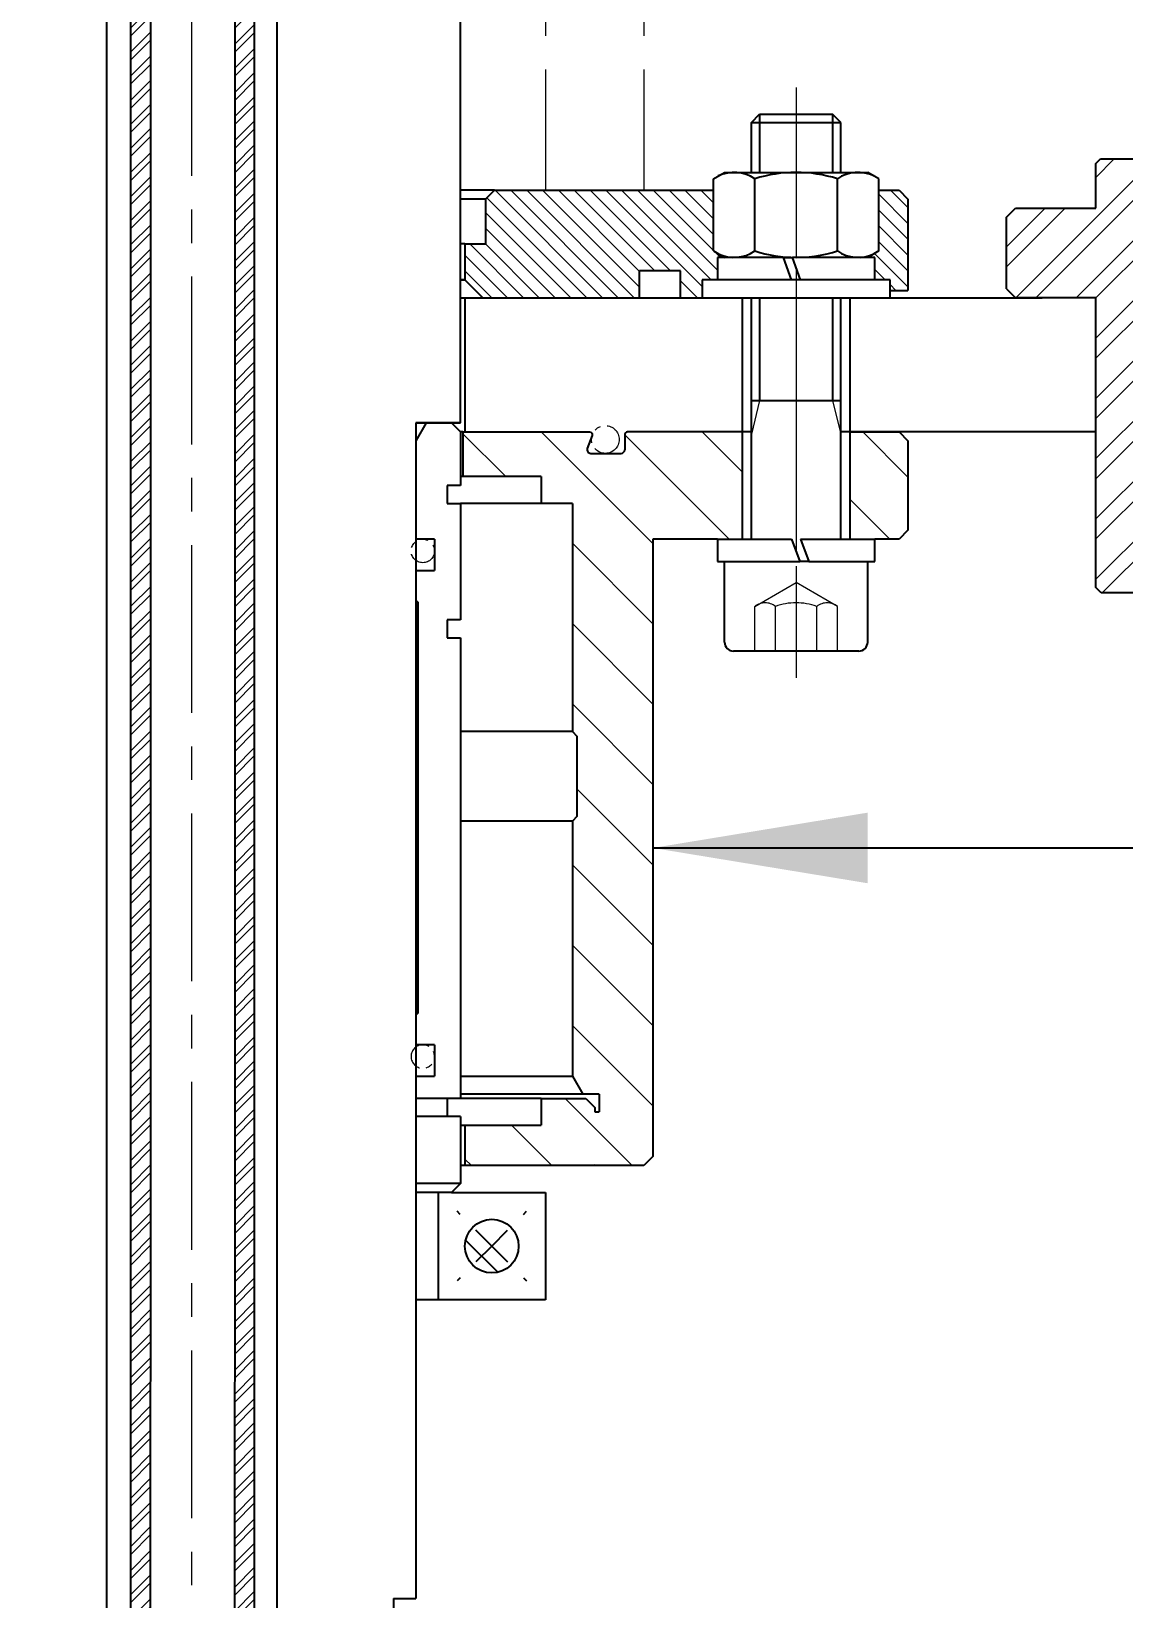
# Model space of a CAD drawing. Header units: millimetres. Extents: x 334 to 3694, y 0 to 2376.
# Drawn here: x 1244 to 1366, y 630.5 to 805.7 of the extents above; entities that cross this region are included whole.
import ezdxf
from ezdxf.enums import TextEntityAlignment as Align

# ---------------------------------------------------------------- set-up
doc = ezdxf.new("R2010")
doc.units = ezdxf.units.MM
doc.header["$LTSCALE"] = 3
for name, pattern in [('AM_ISO02W050x2', [3.75, 3, -0.75]), ('AM_ISO08W050x2', [9, 6, -0.75, 1.5, -0.75]), ('CENTER', [2, 1.25, -0.25, 0.25, -0.25]), ('DASHED', [0.75, 0.5, -0.25]), ('PHANTOM', [2.5, 1.25, -0.25, 0.25, -0.25, 0.25, -0.25])]:
    doc.linetypes.add(name, pattern=pattern)
for name, color, linetype, lineweight in [('1_외형선', 7, 'Continuous', 25), ('2_숨은선', 2, 'DASHED', 20), ('3_중심선', 1, 'CENTER', 18), ('5_파단선', 5, 'PHANTOM', 9), ('6_가는선', 3, 'Continuous', 18), ('7_가상선', 6, 'PHANTOM', 9), ('AM_4', 3, 'Continuous', 25)]:
    doc.layers.add(name, color=color, linetype=linetype, lineweight=lineweight)
doc.styles.get("Standard").update_dxf_attribs({"font": 'isocp.shx'})
doc.styles.add('축척08', font='romans.shx', dxfattribs={"width": 0.8, "height": 24, "bigfont": 'whgtxt.shx'})
doc.dimstyles.new('축척08', dxfattribs={"dimscale": 8, "dimtxt": 24, "dimasz": 3, "dimexe": 1, "dimexo": 1, "dimgap": 1, "dimtad": 3, "dimdec": 4, "dimzin": 9, "dimdsep": 46, "dimtxsty": '축척08', "dimcen": 0, "dimclrd": 3, "dimclre": 3, "dimclrt": 256, "dimadec": 4, "dimazin": 2, "dimtm": 1e-09, "dimtfac": 0.6, "dimtdec": 4, "dimtmove": 0, "dimatfit": 0, "dimfxl": 1.5, "dimtolj": 1, "dimlwd": -1, "dimlwe": -1, "dimarcsym": 0})
pattern_1 = [(135, (1320.824111242852, 139.3849628176683), (-4.490128060534569, -4.490128060534585), [])]

# ---------------------------------------------------------------- blocks, each defined once
blk = doc.blocks.new('SW_CENTERMARKSYMBOL_10')
for p, q in [((0, 2.500000000000002), (0, 2.749999999999975)), ((0, 0), (0, 1.250000000000001)), ((-2.499999999999974, 0), (-2.749999999999975, 0)), ((0, 0), (-1.249999999999973, 0)), ((0, 0), (0, -1.250000000000001)), ((0, 0), (1.250000000000001, 0)), ((2.500000000000002, 0), (2.750000000000003, 0)), ((0, -2.500000000000002), (0, -2.750000000000003))]:
    blk.add_line(p, q)
blk = doc.blocks.new('1605SDK')
at = {"layer": '6_가는선'}
h = blk.add_hatch(dxfattribs=at)
h.set_pattern_fill('ANSI32', color=256, scale=0.4999999999999999, angle=-1.272221872585407e-14)
h.set_pattern_definition([(44.99999999999999, (-595.1730891337835, 887.6609036433792), (-3.367596045400931, 3.367596045400933), []), (44.99999999999999, (-592.9280241337834, 887.6609036433792), (-3.367596045400931, 3.367596045400933), [])])
h.paths.add_polyline_path([(196.2500001825142, 158.8000005964104), (196.2500001825142, 164.5000019464105), (195.7500001825142, 165.0000019464105), (190.7500001825142, 165.0000019464105), (190.7500061825142, 174.0000050964106), (189.7500061825142, 175.0000050964106), (181.7500061825141, 175.0000050964106), (180.7500061825142, 174.0000050964106), (180.7500061825142, 171.0000260389552), (180.7500001825142, 165.0000080464106), (148.3500059825142, 165.0000080464106), (147.7499998825143, 164.4000019464106), (147.7499998825143, 158.8000005964104)])
h.paths.add_polyline_path([(147.7499998825143, 143.2000005964103), (147.7499998825143, 137.6000068464105), (148.3499908825144, 137.0000158464104), (180.7500061825141, 137.0000158464104), (180.7500061825142, 128.0000053964104), (181.7500061825142, 127.0000053964104), (189.7500061825142, 127.0000053964106), (190.7500061825142, 128.0000053964106), (190.7500001825142, 137.0000068464105), (195.7500001825142, 137.0000068464105), (196.2500001825142, 137.5000068464105), (196.2500001825146, 143.2000005964103)])
for p, q in [((180.7500061825141, 174.0000050964106), (181.7500061825141, 175.0000050964106)), ((189.7500061825142, 175.0000050964106), (181.7500061825141, 175.0000050964106)), ((190.7500061825142, 174.0000050964106), (189.7500061825142, 175.0000050964106)), ((148.3500059825142, 165.0000080464106), (147.7499998825143, 164.4000019464106)), ((180.7500001825142, 165.0000080464106), (148.3500059825142, 165.0000080464106)), ((195.7500001825142, 165.0000019464105), (190.7500001825142, 165.0000019464105)), ((196.2500001825142, 164.5000019464105), (195.7500001825142, 165.0000019464105)), ((147.7499998825143, 164.4000019464106), (147.7499998825143, 158.8000005964104)), ((196.2500001825142, 158.8000005964104), (196.2500001825142, 164.5000019464105)), ((147.7499998825143, 143.2000005964105), (147.7499998825143, 137.6000068464105)), ((196.2500001825142, 137.5000068464105), (196.2500001825146, 143.2000005964101)), ((147.7499998825143, 137.6000068464105), (148.3499908825144, 137.0000158464104)), ((148.3499908825144, 137.0000158464104), (180.7500061825141, 137.0000158464104)), ((180.7500061825141, 137.0000158464104), (180.7500061825142, 128.0000053964104)), ((190.7500001825142, 137.0000068464105), (195.7500001825142, 137.0000068464105)), ((195.7500001825142, 137.0000068464105), (196.2500001825142, 137.5000068464105)), ((181.7500061825142, 127.0000053964104), (180.7500061825142, 128.0000053964104)), ((189.7500061825142, 127.0000053964106), (190.7500061825142, 128.0000053964106)), ((181.7500061825142, 127.0000053964104), (189.7500061825142, 127.0000053964106))]:
    blk.add_line(p, q)
at = {"layer": '1_외형선'}
for p, q in [((180.7500061825141, 174.0000050964106), (180.7500001825142, 165.0000080464106)), ((190.7500061825142, 174.0000050964106), (190.7500001825142, 165.0000019464105)), ((147.7499998825143, 158.8000005964104), (196.2500001825142, 158.8000005964104)), ((196.2500001825142, 143.2000005964103), (147.7499998825143, 143.2000005964103)), ((190.7500061825142, 128.0000053964106), (190.7500001825142, 137.0000068464105))]:
    blk.add_line(p, q, dxfattribs=at)
at = {"layer": '3_중심선'}
blk.add_text('SDK1605', height=4, dxfattribs=at).set_placement((164.2500030325142, 151.0000052464106), align=Align.MIDDLE)
blk = doc.blocks.new('*U77')
at = {"layer": '1_외형선'}
for p, q in [((1248.160913189513, 795.5029203162976), (1249.081088189513, 796.4230953162976)), ((1248.160913189513, 789.923095316298), (1248.160913189513, 795.5029203162976)), ((1248.160913189513, 795.5029203162976), (1258.160913189513, 795.5029203162976)), ((1249.081088189513, 796.4230953162976), (1257.240738189513, 796.4230953162976)), ((1258.160913189513, 795.5029203162976), (1257.240738189513, 796.4230953162976)), ((1258.160913189513, 789.923095316298), (1258.160913189513, 795.5029203162976)), ((1248.160913189513, 764.4230953162976), (1248.160913189513, 775.923095316298)), ((1258.160913189513, 764.4230953162976), (1258.160913189513, 775.923095316298)), ((1248.160913189513, 764.4230953162976), (1258.160913189513, 764.4230953162976)), ((1248.160913189513, 760.6730953162976), (1248.160913189513, 764.4230953162976)), ((1258.160913189513, 760.6730953162976), (1258.160913189513, 764.4230953162976)), ((1248.160913189513, 748.9230953162976), (1248.160913189513, 760.6730953162976)), ((1258.160913189513, 748.9230953162976), (1258.160913189513, 760.6730953162976)), ((1245.160913189513, 737.4230953162976), (1245.160913189513, 746.4230953162976)), ((1254.570838775178, 746.4230953162976), (1253.570838775178, 746.4230953162976)), ((1261.160913189513, 737.4230953162976), (1261.160913189513, 746.4230953162976)), ((1260.160913189513, 736.4230953162976), (1246.160913189513, 736.4230953162976))]:
    blk.add_line(p, q, dxfattribs=at)
for centre, start, end in [((1246.160913189513, 737.4230953162976), 180.0000000000001, 270), ((1260.160913189513, 737.4230953162976), 270, 359.9999999999999)]:
    blk.add_arc(centre, 1, start, end, dxfattribs=at)
at = {"layer": '2_숨은선', "linetype": 'AM_ISO02W050x2'}
for p, q in [((1248.540913189513, 741.4230953162976), (1253.160913189513, 744.0904535599536)), ((1257.780913189513, 741.4230953162976), (1253.160913189513, 744.0904535599536)), ((1248.540913189513, 736.4230953162976), (1248.540913189513, 741.4230953162976)), ((1250.850913189513, 736.4230953162976), (1250.850913189513, 741.4230953162976)), ((1255.470913189513, 736.4230953162976), (1255.470913189513, 741.4230953162976)), ((1257.780913189513, 736.4230953162976), (1257.780913189513, 741.4230953162976))]:
    blk.add_line(p, q, dxfattribs=at)
for centre, radius, start, end in [((1249.695913189513, 739.9383036549452), 1.881125003188623, 52.12112050828136, 127.8788794917186), ((1253.160913189513, 734.8894286581339), 6.93, 70.52877936550931, 109.4712206344907), ((1256.625913189513, 739.9383036549452), 1.881125003188623, 52.12112050828136, 127.8788794917186)]:
    blk.add_arc(centre, radius, start, end, dxfattribs=at)
at = {"layer": '3_중심선', "linetype": 'AM_ISO08W050x2'}
blk.add_line((1253.160913189513, 799.4230953162976), (1253.160913189513, 733.4230953162976), dxfattribs=at)
at = {"layer": '6_가는선'}
for p, q in [((1249.081088189513, 764.4230953162976), (1248.160913189513, 760.6730953162976)), ((1257.240738189513, 764.4230953162976), (1258.160913189513, 760.6730953162976))]:
    blk.add_line(p, q, dxfattribs=at)
at = {"layer": 'AM_4'}
for p, q in [((1249.081088189513, 796.4230953162976), (1249.081088189513, 789.923095316298)), ((1257.240738189513, 796.4230953162976), (1257.240738189513, 789.923095316298)), ((1249.081088189513, 775.923095316298), (1249.081088189513, 764.4230953162976)), ((1257.240738189513, 775.923095316298), (1257.240738189513, 764.4230953162976))]:
    blk.add_line(p, q, dxfattribs=at)
blk = doc.blocks.new('*U78')
at = {"layer": '1_외형선'}
for p, q in [((1244.360913189513, 748.9230953162976), (1252.660913189513, 748.9230953162976)), ((1244.360913189513, 748.9230953162976), (1244.360913189513, 746.4230953162976)), ((1252.660913189513, 748.9230953162976), (1253.570838775178, 746.4230953162976)), ((1253.660913189513, 748.9230953162976), (1254.570838775178, 746.4230953162976)), ((1253.660913189513, 748.9230953162976), (1261.960913189513, 748.9230953162976)), ((1261.960913189513, 746.4230953162976), (1261.960913189513, 748.9230953162976)), ((1244.360913189513, 746.4230953162976), (1253.570838775178, 746.4230953162976)), ((1254.570838775178, 746.4230953162976), (1261.960913189513, 746.4230953162976))]:
    blk.add_line(p, q, dxfattribs=at)
blk = doc.blocks.new('*U79')
at = {"layer": '1_외형선'}
for p, q in [((1243.920913189513, 789.2071809825029), (1245.160913189513, 789.923095316298)), ((1243.920913189513, 781.1390096500932), (1243.920913189513, 789.2071809825029)), ((1245.160913189513, 789.923095316298), (1261.160913189513, 789.923095316298)), ((1248.540913189513, 781.1390096500932), (1248.540913189513, 789.2071809825029)), ((1257.780913189513, 781.1390096500932), (1257.780913189513, 789.2071809825029)), ((1262.400913189513, 789.2071809825029), (1261.160913189513, 789.923095316298)), ((1262.400913189513, 781.1390096500932), (1262.400913189513, 789.2071809825029)), ((1243.920913189513, 781.1390096500932), (1245.160913189513, 780.423095316298)), ((1251.750987603848, 780.423095316298), (1252.750987603848, 780.423095316298)), ((1262.400913189513, 781.1390096500932), (1261.160913189513, 780.423095316298))]:
    blk.add_line(p, q, dxfattribs=at)
for centre, radius, start, end in [((1246.230913189513, 785.8383654420343), 4.084729874263811, 55.56153059526813, 115.5615305952677), ((1253.160913189513, 774.6580473199356), 15.26504799636253, 72.38303115961324, 107.6169688403868), ((1260.090913189513, 785.8383654420343), 4.084729874263811, 64.43846940473239, 124.4384694047319), ((1246.230913189513, 784.5078251905619), 4.084729874263811, 244.4384694047323, 304.4384694047316), ((1253.160913189513, 795.6881433126606), 15.26504799636253, 252.3830311596137, 287.6169688403863), ((1260.090913189513, 784.5078251905619), 4.084729874263811, 235.5615305952684, 295.5615305952676)]:
    blk.add_arc(centre, radius, start, end, dxfattribs=at)
blk = doc.blocks.new('*U80')
at = {"layer": '1_외형선'}
for p, q in [((1244.360913189513, 777.923095316298), (1242.660913189513, 777.923095316298)), ((1242.660913189513, 777.923095316298), (1242.660913189513, 775.923095316298)), ((1253.660913189513, 777.923095316298), (1252.660913189513, 777.923095316298)), ((1263.660913189513, 777.923095316298), (1261.960913189513, 777.923095316298)), ((1263.660913189513, 775.923095316298), (1263.660913189513, 777.923095316298)), ((1242.660913189513, 775.923095316298), (1263.660913189513, 775.923095316298))]:
    blk.add_line(p, q, dxfattribs=at)
blk = doc.blocks.new('*U81')
at = {"layer": '1_외형선'}
for p, q in [((1244.360913189513, 780.423095316298), (1244.360913189513, 777.923095316298)), ((1251.750987603848, 780.423095316298), (1244.360913189513, 780.423095316298)), ((1252.660913189513, 777.923095316298), (1251.750987603848, 780.423095316298)), ((1261.960913189513, 780.423095316298), (1252.750987603848, 780.423095316298)), ((1253.660913189513, 777.923095316298), (1252.750987603848, 780.423095316298)), ((1261.960913189513, 777.923095316298), (1261.960913189513, 780.423095316298)), ((1252.660913189513, 777.923095316298), (1244.360913189513, 777.923095316298)), ((1261.960913189513, 777.923095316298), (1253.660913189513, 777.923095316298))]:
    blk.add_line(p, q, dxfattribs=at)
blk = doc.blocks.new('A$C0bcc7fed')
at = {"layer": '6_가는선'}
h = blk.add_hatch(dxfattribs=at)
h.set_pattern_fill('ANSI32', color=256, scale=0.2, angle=90)
h.set_pattern_definition([(135, (-850.1721151863949, -583.0730953162983), (-1.347038418160373, -1.347038418160373), []), (135, (-850.1721151863949, -582.1750693162984), (-1.347038418160373, -1.347038418160373), [])])
h.paths.add_polyline_path([(-3.211201996881982, 690.45), (-5.349999999999909, 690.45), (-5.349999999999909, -134.55), (-3.149999999999864, -134.55)])
h.paths.add_polyline_path([(8.450000000000045, -97.54999999999995), (6.247255183170182, -97.54999999999995), (6.25, -134.55), (8.450000000000045, -134.55)])
h.paths.add_polyline_path([(8.450000000000273, 690.4499999999998), (6.188798003118109, 690.4499999999998), (6.247255183170182, -97.54999999999995), (8.450000000000045, -97.54999999999995)])
h.paths.add_polyline_path([(-21.45964646068387, 114.7138521200843), (2.930829729792094, 114.7138521200843), (2.930829729792094, 118.7614711677033), (-21.45964646068387, 118.7614711677033)], flags=9)
at = {"layer": '1_외형선'}
for points in [[(-5.349999999999909, -134.55), (8.450000000000045, -134.55), (8.450000000000273, 690.45), (-5.349999999999909, 690.45)], [(-3.149999999999864, -134.55), (6.25, -134.55), (6.188798003118109, 690.45), (-3.211201996881982, 690.45)]]:
    blk.add_lwpolyline(points, close=True, dxfattribs=at)
blk = doc.blocks.new('A$C2ec57b86!a')
at = {"layer": '1_외형선', "ltscale": 5}
for p, q in [((29.9999999971551, -552.9999999999998), (30.00000000000045, 55)), ((-9.499999999999773, -733.4000000003449), (-9.499999999999773, -23.48482755730311)), ((9.500000000000455, -733.4000000003451), (9.500000000000455, -23.93625884313542))]:
    blk.add_line(p, q, dxfattribs=at)
at = {"layer": '1_외형선'}
for p, q in [((24.99999999748115, -552.9999999999998), (25.00000000003888, -684.4000000003455)), ((24.99999999748115, -552.9999999999998), (29.9999999971551, -553.0000000000231)), ((22.50000000000045, -684.4000000003455), (22.50000000000045, -752.4000000003454)), ((22.50000000000045, -684.4000000003455), (25.00000000003888, -684.4000000003455))]:
    blk.add_line(p, q, dxfattribs=at)
at = {"layer": '3_중심선', "ltscale": 5}
blk.add_line((3.410605131648481e-12, -915.400000000345), (3.410605131648481e-12, 55), dxfattribs=at)

msp = doc.modelspace()

# ---------------------------------------------------------------- hatches: boundary and pattern name
at = {"layer": '1_외형선'}
h = msp.add_hatch(dxfattribs=at)
h.set_pattern_fill('ANSI31', color=256, scale=2, angle=90.0000000000001, style=0)
h.set_pattern_definition(pattern_1)
edge = h.paths.add_edge_path(flags=0)
edge.add_arc((1295.442264940766, 669.9230953162976), 2.999999999999999, 45, 404.9999999999999)
at = {"layer": '6_가는선'}
h = msp.add_hatch(dxfattribs=at)
h.set_pattern_fill('ANSI31', color=256, scale=10, angle=-90.00000000000001, style=0)
h.set_pattern_definition([(314.9999999999999, (1111.025790782086, 1805.324094428368), (0.8838834764831847, 0.8838834764831841), [])])
edge = h.paths.add_edge_path(flags=0)
edge.add_line((1229.442264940766, 775.923095316298), (1231.442264940766, 777.923095316298))
edge.add_line((1211.942264940766, 775.923095316298), (1229.442264940766, 775.923095316298))
edge.add_line((1211.942264940766, 778.923095316298), (1211.942264940766, 775.923095316298))
edge.add_line((1207.342264940766, 778.923095316298), (1211.942264940766, 778.923095316298))
edge.add_line((1207.342264940766, 775.923095316298), (1207.342264940766, 778.923095316298))
edge.add_line((1201.942264940766, 775.923095316298), (1207.342264940766, 775.923095316298))
edge.add_line((1201.942264940766, 776.723095316298), (1201.942264940766, 775.923095316298))
edge.add_line((1199.942264940766, 776.723095316298), (1201.942264940766, 776.723095316298))
edge.add_line((1199.942264940766, 787.923095316298), (1199.942264940766, 776.723095316298))
edge.add_line((1228.142264940766, 787.923095316298), (1199.942264940766, 787.923095316298))
edge.add_line((1229.142264940766, 786.923095316298), (1228.142264940766, 787.923095316298))
edge.add_line((1229.142264940766, 781.923095316298), (1229.142264940766, 786.923095316298))
edge.add_line((1231.442264940766, 781.923095316298), (1229.142264940766, 781.923095316298))
edge.add_line((1231.442264940766, 777.923095316298), (1231.442264940766, 781.923095316298))
edge = h.paths.add_edge_path(flags=0)
edge.add_line((1321.442264940766, 780.423095316298), (1320.642264940766, 780.423095316298))
edge.add_line((1320.642264940766, 780.423095316298), (1320.642264940766, 777.923095316298))
edge.add_line((1320.642264940766, 777.923095316298), (1318.942264940766, 777.923095316298))
edge.add_line((1318.942264940766, 777.923095316298), (1318.942264940766, 775.923095316298))
edge.add_line((1316.542264940766, 775.923095316298), (1318.942264940766, 775.923095316298))
edge.add_line((1316.542264940766, 778.923095316298), (1316.542264940766, 775.923095316298))
edge.add_line((1311.942264940766, 778.923095316298), (1316.542264940766, 778.923095316298))
edge.add_line((1311.942264940766, 775.923095316298), (1311.942264940766, 778.923095316298))
edge.add_line((1294.442264940766, 775.923095316298), (1311.942264940766, 775.923095316298))
edge.add_line((1292.442264940766, 777.923095316298), (1294.442264940766, 775.923095316298))
edge.add_line((1292.442264940766, 781.923095316298), (1292.442264940766, 777.923095316298))
edge.add_line((1294.742264940766, 781.923095316298), (1292.442264940766, 781.923095316298))
edge.add_line((1294.742264940766, 786.923095316298), (1294.742264940766, 781.923095316298))
edge.add_line((1295.742264940766, 787.923095316298), (1294.742264940766, 786.923095316298))
edge.add_line((1320.202264940766, 787.923095316298), (1295.742264940766, 787.923095316298))
edge.add_line((1320.202264940766, 781.1390096500932), (1320.202264940766, 787.923095316298))
edge.add_line((1321.442264940766, 780.423095316298), (1320.202264940766, 781.1390096500932))
edge = h.paths.add_edge_path(flags=0)
edge.add_line((1181.942264940766, 776.723095316298), (1188.942264940766, 776.723095316298))
edge.add_line((1181.942264940766, 786.923095316298), (1181.942264940766, 776.723095316298))
edge.add_line((1182.942264940766, 787.923095316298), (1181.942264940766, 786.923095316298))
edge.add_line((1188.942264940766, 787.923095316298), (1182.942264940766, 787.923095316298))
edge.add_line((1188.942264940766, 776.723095316298), (1188.942264940766, 787.923095316298))
edge = h.paths.add_edge_path(flags=0)
edge.add_line((1338.242264940766, 777.923095316298), (1338.242264940766, 780.423095316298))
edge.add_line((1338.242264940766, 780.423095316298), (1337.442264940766, 780.423095316298))
edge.add_line((1338.682264940766, 781.1390096500932), (1337.442264940766, 780.423095316298))
edge.add_line((1338.682264940766, 787.923095316298), (1338.682264940766, 781.1390096500932))
edge.add_line((1340.942264940766, 787.923095316298), (1338.682264940766, 787.923095316298))
edge.add_line((1341.942264940766, 786.923095316298), (1340.942264940766, 787.923095316298))
edge.add_line((1341.942264940766, 776.723095316298), (1341.942264940766, 786.923095316298))
edge.add_line((1339.942264940766, 776.723095316298), (1341.942264940766, 776.723095316298))
edge.add_line((1339.942264940766, 776.723095316298), (1339.942264940766, 777.923095316298))
edge.add_line((1339.942264940766, 777.923095316298), (1338.242264940766, 777.923095316298))
edge = h.paths.add_edge_path(flags=0)
edge.add_line((1337.442264940766, 780.423095316298), (1334.942264940766, 780.423095316298))
edge.add_line((1338.682264940766, 781.1390096500932), (1337.442264940766, 780.423095316298))
edge.add_line((1338.682264940766, 787.923095316298), (1338.682264940766, 781.1390096500932))
edge.add_line((1338.682264940766, 787.923095316298), (1334.942264940766, 787.923095316298))
edge.add_line((1334.942264940766, 787.923095316298), (1334.942264940766, 780.423095316298))
edge = h.paths.add_edge_path(flags=0)
edge.add_line((1320.202264940766, 781.1390096500932), (1320.202264940766, 787.923095316298))
edge.add_line((1321.442264940766, 780.423095316298), (1320.202264940766, 781.1390096500932))
edge.add_line((1323.942264940766, 780.423095316298), (1321.442264940766, 780.423095316298))
edge.add_line((1323.942264940766, 780.423095316298), (1323.942264940766, 787.923095316298))
edge.add_line((1323.942264940766, 787.923095316298), (1320.202264940766, 787.923095316298))
edge = h.paths.add_edge_path(flags=0)
edge.add_line((1318.942264940766, 777.923095316298), (1318.942264940766, 775.923095316298))
edge.add_line((1323.942264940766, 777.923095316298), (1318.942264940766, 777.923095316298))
edge.add_line((1323.942264940766, 776.723095316298), (1323.942264940766, 777.923095316298))
edge.add_line((1321.942264940766, 776.723095316298), (1323.942264940766, 776.723095316298))
edge.add_line((1321.942264940766, 775.923095316298), (1321.942264940766, 776.723095316298))
edge.add_line((1318.942264940766, 775.923095316298), (1321.942264940766, 775.923095316298))
edge = h.paths.add_edge_path(flags=0)
edge.add_line((1339.942264940766, 776.723095316298), (1339.942264940766, 777.923095316298))
edge.add_line((1334.942264940766, 776.723095316298), (1339.942264940766, 776.723095316298))
edge.add_line((1334.942264940766, 777.923095316298), (1334.942264940766, 776.723095316298))
edge.add_line((1339.942264940766, 777.923095316298), (1334.942264940766, 777.923095316298))
edge = h.paths.add_edge_path(flags=0)
edge.add_line((1323.942264940766, 780.423095316298), (1320.642264940766, 780.423095316298))
edge.add_line((1323.942264940766, 777.923095316298), (1323.942264940766, 780.423095316298))
edge.add_line((1323.942264940766, 777.923095316298), (1320.642264940766, 777.923095316298))
edge.add_line((1320.642264940766, 780.423095316298), (1320.642264940766, 777.923095316298))
edge = h.paths.add_edge_path(flags=0)
edge.add_line((1338.242264940766, 777.923095316298), (1338.242264940766, 780.423095316298))
edge.add_line((1338.242264940766, 777.923095316298), (1334.942264940766, 777.923095316298))
edge.add_line((1334.942264940766, 780.423095316298), (1334.942264940766, 777.923095316298))
edge.add_line((1338.242264940766, 780.423095316298), (1334.942264940766, 780.423095316298))
edge = h.paths.add_edge_path(flags=0)
edge.add_line((1337.442264940766, 780.423095316298), (1334.942264940766, 780.423095316298))
edge.add_line((1338.682264940766, 781.1390096500932), (1337.442264940766, 780.423095316298))
edge.add_line((1338.682264940766, 787.923095316298), (1338.682264940766, 781.1390096500932))
edge.add_line((1338.682264940766, 787.923095316298), (1334.942264940766, 787.923095316298))
edge.add_line((1334.942264940766, 787.923095316298), (1334.942264940766, 780.423095316298))
edge = h.paths.add_edge_path(flags=0)
edge.add_line((1320.202264940766, 781.1390096500932), (1320.202264940766, 787.923095316298))
edge.add_line((1321.442264940766, 780.423095316298), (1320.202264940766, 781.1390096500932))
edge.add_line((1323.942264940766, 780.423095316298), (1321.442264940766, 780.423095316298))
edge.add_line((1323.942264940766, 780.423095316298), (1323.942264940766, 787.923095316298))
edge.add_line((1323.942264940766, 787.923095316298), (1320.202264940766, 787.923095316298))
edge = h.paths.add_edge_path(flags=0)
edge.add_line((1318.942264940766, 777.923095316298), (1318.942264940766, 775.923095316298))
edge.add_line((1323.942264940766, 777.923095316298), (1318.942264940766, 777.923095316298))
edge.add_line((1323.942264940766, 776.723095316298), (1323.942264940766, 777.923095316298))
edge.add_line((1321.942264940766, 776.723095316298), (1323.942264940766, 776.723095316298))
edge.add_line((1321.942264940766, 775.923095316298), (1321.942264940766, 776.723095316298))
edge.add_line((1318.942264940766, 775.923095316298), (1321.942264940766, 775.923095316298))
edge = h.paths.add_edge_path(flags=0)
edge.add_line((1339.942264940766, 776.723095316298), (1339.942264940766, 777.923095316298))
edge.add_line((1334.942264940766, 776.723095316298), (1339.942264940766, 776.723095316298))
edge.add_line((1334.942264940766, 777.923095316298), (1334.942264940766, 776.723095316298))
edge.add_line((1339.942264940766, 777.923095316298), (1334.942264940766, 777.923095316298))
edge = h.paths.add_edge_path(flags=0)
edge.add_line((1323.942264940766, 780.423095316298), (1320.642264940766, 780.423095316298))
edge.add_line((1323.942264940766, 777.923095316298), (1323.942264940766, 780.423095316298))
edge.add_line((1323.942264940766, 777.923095316298), (1320.642264940766, 777.923095316298))
edge.add_line((1320.642264940766, 780.423095316298), (1320.642264940766, 777.923095316298))
edge = h.paths.add_edge_path(flags=0)
edge.add_line((1338.242264940766, 777.923095316298), (1338.242264940766, 780.423095316298))
edge.add_line((1338.242264940766, 777.923095316298), (1334.942264940766, 777.923095316298))
edge.add_line((1334.942264940766, 780.423095316298), (1334.942264940766, 777.923095316298))
edge.add_line((1338.242264940766, 780.423095316298), (1334.942264940766, 780.423095316298))
h = msp.add_hatch(dxfattribs=at)
h.set_pattern_fill('ANSI31', color=256, scale=2, angle=90.0000000000001, style=0)
h.set_pattern_definition(pattern_1)
edge = h.paths.add_edge_path(flags=0)
edge.add_line((1304.442264940766, 727.4230953162999), (1304.942264940542, 726.9230953160736))
edge.add_line((1304.942264940541, 726.9230953160734), (1304.942264940541, 717.9230953165222))
edge.add_line((1304.942264940542, 717.9230953165222), (1304.442264940766, 717.4230953163051))
edge.add_line((1304.442264940766, 717.4230953163049), (1304.442264941364, 688.9230953166466))
edge.add_line((1304.442264941364, 688.9230953166468), (1305.596965478548, 686.9230953159522))
edge.add_line((1305.596965478547, 686.9230953159524), (1307.442264940766, 686.9230953162978))
edge.add_line((1307.442264940766, 686.923095316298), (1307.442264940766, 684.923095316298))
edge.add_line((1307.442264940766, 684.9230953162976), (1306.942264940766, 684.9230953162976))
edge.add_line((1306.942264940766, 684.923095316298), (1306.942264940317, 685.4230953158494))
edge.add_line((1306.942264940317, 685.4230953158492), (1305.942264941215, 686.4230953167466))
edge.add_line((1305.942264941214, 686.4230953167464), (1300.942264940766, 686.4230953162978))
edge.add_line((1300.942264940766, 686.423095316298), (1300.942264940766, 683.423095316298))
edge.add_line((1300.942264940766, 683.4230953162976), (1292.442264940766, 683.4230953162976))
edge.add_line((1292.442264940766, 683.423095316298), (1292.442264940766, 678.923095316298))
edge.add_line((1292.442264940766, 678.923095316298), (1306.84226494081, 678.923095316253))
edge.add_line((1306.842264940811, 678.923095316253), (1306.942264940766, 679.0230953162982))
edge.add_line((1306.942264940766, 679.0230953162979), (1306.942264940766, 678.9230953162976))
edge.add_line((1306.942264940766, 678.9230953162976), (1312.442264941214, 678.923095315849))
edge.add_line((1312.442264941215, 678.9230953158492), (1313.442264940766, 679.9230953162978))
edge.add_line((1313.442264940766, 679.9230953162976), (1313.442264940766, 748.9230953162973))
edge.add_line((1313.442264940766, 748.9230953162976), (1323.442264940766, 748.9230953162976))
edge.add_line((1323.442264940766, 748.9230953162976), (1323.442264940766, 760.9230953162976))
edge.add_line((1323.442264940766, 760.9230953162976), (1310.59229163515, 760.9230953162976))
edge.add_arc((1310.592264940766, 760.6230953162978), 0.3, 89.99490174822981, 179.9999999998695)
edge.add_line((1310.292264940766, 760.6230953162988), (1310.292264940767, 758.9230953163053))
edge.add_arc((1309.892264940766, 758.9230953163049), 0.400000000001455, 270.00000000000574, 360, ccw=False)
edge.add_line((1309.892264940766, 758.5230953163034), (1306.489995581228, 758.5230953163034))
edge.add_arc((1306.489995581229, 758.9230953163035), 0.399999999999636, 160.000000000022, 269.99999999999426, ccw=False)
edge.add_line((1306.114118532915, 759.0599033736332), (1306.645728324681, 760.5204892733886))
edge.add_spline(control_points=[(1306.64572832498, 760.5204892733047), (1306.653679956906, 760.5423362024701), (1306.659110733338, 760.5652661044712), (1306.661802703704, 760.5883587452861), (1306.665690552406, 760.6217100387373), (1306.663873867202, 760.656192509897), (1306.656503088582, 760.6889506503346), (1306.649132309962, 760.7217087907723), (1306.636004142751, 760.753646110448), (1306.618205736185, 760.7821178660336), (1306.600407329619, 760.8105896216191), (1306.577447781668, 760.8363810992867), (1306.551228382481, 760.857356495557), (1306.525008983296, 760.8783318918274), (1306.494806569472, 760.8950697340276), (1306.46312221603, 760.906183954168), (1306.431437862588, 760.9172981743084), (1306.39739767594, 760.923095316303), (1306.363820538743, 760.923095316303)], knot_values=[0, 0, 0, 0, 6.974704924525754e-05, 6.974704924525754e-05, 6.974704924525754e-05, 0.0001712360453864974, 0.0001712360453864974, 0.0001712360453864974, 0.0002727250415277424, 0.0002727250415277424, 0.0002727250415277424, 0.0003742140376689732, 0.0003742140376689732, 0.0003742140376689732, 0.0004757030338075889, 0.0004757030338075889, 0.0004757030338075889, 0.0005771920299461934, 0.0005771920299461934, 0.0005771920299461934, 0.0005771920299461934], weights=[1, 1, 1, 1, 1, 1, 1, 1, 1, 1, 1, 1, 1, 1, 1, 1, 1, 1, 1], degree=3, periodic=0)
edge.add_line((1306.363820538743, 760.923095316303), (1292.192264940766, 760.9230953162978))
edge.add_line((1292.192264940766, 760.923095316298), (1292.192264940766, 755.923095316298))
edge.add_line((1292.192264940766, 755.923095316298), (1300.942264940766, 755.923095316298))
edge.add_line((1300.942264940766, 755.923095316298), (1300.942264940766, 752.923095316298))
edge.add_line((1300.942264940766, 752.9230953162976), (1304.442264940766, 752.9230953162976))
edge.add_line((1304.442264940766, 752.9230953162976), (1304.442264940766, 727.4230953162994))
h = msp.add_hatch(dxfattribs=at)
h.set_pattern_fill('ANSI31', color=256, scale=2, angle=90.0000000000001, style=0)
h.set_pattern_definition(pattern_1)
h.paths.add_polyline_path([(1341.942264940766, 759.923095316298), (1340.942264941214, 760.9230953167464), (1335.442264940766, 760.9230953162976), (1335.442264940766, 748.9230953162976), (1340.942264941215, 748.9230953158492), (1341.942264940317, 749.9230953167464)], flags=0)

# ---------------------------------------------------------------- linework, layer by layer
at = {"layer": '1_외형선'}
for p, q in [((1295.742264940769, 787.9230953162979), (1291.942264943492, 787.9230953162803)), ((1294.742264940769, 786.923095316298), (1291.942264943497, 786.923095316285)), ((1294.742264940766, 786.923095316298), (1295.742264940766, 787.923095316298)), ((1294.742264940766, 786.923095316298), (1294.742264940766, 781.923095316298)), ((1295.742264940766, 787.923095316298), (1320.202264940766, 787.923095316298)), ((1338.682264940766, 787.923095316298), (1340.942264940766, 787.923095316298)), ((1340.942264940766, 787.923095316298), (1341.942264940766, 786.923095316298)), ((1341.942264940766, 786.923095316298), (1341.942264940766, 776.723095316298)), ((1292.442264940768, 781.923095316298), (1291.94226494352, 781.9230953162955)), ((1292.442264940766, 781.923095316298), (1292.442264940766, 777.923095316298)), ((1292.442264940766, 781.9230953162979), (1294.742264940766, 781.923095316298)), ((1292.442264940768, 781.923095316298), (1292.442264940768, 777.923095316298)), ((1291.942264937996, 777.923095316298), (1292.442264940766, 777.923095316298)), ((1292.442264940768, 777.923095316298), (1291.942264937996, 777.923095316298)), ((1292.442264940766, 777.923095316298), (1294.442264940766, 775.923095316298)), ((1311.942264940766, 775.923095316298), (1311.942264940766, 778.923095316298)), ((1316.542264940766, 778.923095316298), (1311.942264940766, 778.923095316298)), ((1316.542264940766, 775.923095316298), (1316.542264940766, 778.923095316298)), ((1339.942264940766, 776.723095316298), (1341.942264940766, 776.723095316298)), ((1323.442264940766, 748.9230953162976), (1323.442264940766, 775.923095316298)), ((1335.442264940766, 775.923095316298), (1335.442264940766, 748.9230953162976)), ((1286.942264941092, 761.923095316643), (1290.942264941215, 761.9230953167464)), ((1288.096965478548, 761.9230953166432), (1286.942264941364, 759.9230953159524)), ((1290.942264941215, 761.9230953167464), (1291.942264939868, 760.9230953162976)), ((1291.942264939868, 760.9230953162976), (1291.942264940766, 754.9230953162976)), ((1292.19226494077, 760.9230953162928), (1291.942264939872, 760.9230953162555)), ((1292.192264940766, 760.923095316298), (1292.192264940766, 755.923095316298)), ((1292.192264940766, 760.923095316298), (1306.363848649496, 760.9230953162976)), ((1306.64572832468, 760.5204892733884), (1306.114118532915, 759.0599033736332)), ((1310.292264940766, 760.6230953162988), (1310.292264940767, 758.9230953163049)), ((1335.442264940766, 760.9230953162976), (1340.942264941214, 760.9230953167464)), ((1340.942264941214, 760.9230953167464), (1341.942264940766, 759.923095316298)), ((1286.942264941364, 759.9230953159524), (1286.942264940766, 748.9230953162976)), ((1306.489995581228, 758.5230953163034), (1309.892264940766, 758.5230953163034)), ((1341.942264940766, 759.923095316298), (1341.942264940317, 749.9230953167464)), ((1292.192264940769, 755.9230953162928), (1291.942264940619, 755.9230953162555)), ((1300.942264940766, 755.923095316298), (1292.192264940766, 755.923095316298)), ((1300.942264940766, 755.923095316298), (1300.942264940766, 752.9230953162976)), ((1291.942264940766, 754.9230953162976), (1290.442264940766, 754.923095316298)), ((1290.442264940766, 754.923095316298), (1290.442264940766, 752.9230953162976)), ((1290.442264940766, 752.9230953162976), (1291.942264940766, 752.923095316298)), ((1291.942264940766, 752.923095316298), (1291.942264940766, 739.9230953162976)), ((1300.942264940766, 752.9230953162976), (1291.942264940766, 752.9230953162976)), ((1304.442264940766, 752.9230953162976), (1300.942264940766, 752.9230953162976)), ((1304.442264940766, 752.9230953162976), (1304.442264940766, 727.4230953162999)), ((1341.942264940317, 749.9230953167464), (1340.942264941215, 748.9230953158492)), ((1289.042264940766, 748.9230953163049), (1286.942264940766, 748.9230953162976)), ((1289.042264940766, 748.9230953163049), (1289.042264940766, 745.4230953163049)), ((1313.442264940766, 748.9230953162976), (1313.442264940766, 679.9230953162976)), ((1320.642264940766, 748.9230953162976), (1313.442264940766, 748.9230953162976)), ((1340.942264941215, 748.9230953158492), (1338.242264940766, 748.9230953162976)), ((1286.942264940766, 745.4230953163049), (1289.042264940766, 745.4230953163049)), ((1287.192264940766, 741.923095316298), (1286.942264940766, 741.9230953162958)), ((1287.192264940766, 741.923095316298), (1287.192264940766, 695.923095316298)), ((1291.942264940766, 739.9230953162976), (1290.442264940766, 739.923095316298)), ((1290.442264940766, 739.923095316298), (1290.442264940766, 737.923095316298)), ((1290.442264940766, 737.923095316298), (1291.942264940766, 737.923095316298)), ((1291.942264940766, 737.923095316298), (1291.942264940766, 686.4230953162976)), ((1304.442264940766, 727.4230953162999), (1291.942264940766, 727.4230953162999)), ((1304.442264940766, 727.4230953162999), (1304.942264940541, 726.9230953160734)), ((1304.942264940541, 726.9230953160734), (1304.942264940542, 717.9230953165222)), ((1304.442264940766, 717.4230953163049), (1291.942264940766, 717.4230953163049)), ((1304.942264940542, 717.9230953165222), (1304.442264940766, 717.4230953163049)), ((1304.442264940766, 717.4230953163049), (1304.442264941364, 688.9230953166468)), ((1286.942264940767, 695.9230953162976), (1287.192264940766, 695.923095316298)), ((1289.042264940766, 692.423095316298), (1286.942264940767, 692.4230953163053)), ((1289.042264940766, 692.423095316298), (1289.042264940766, 688.923095316298)), ((1286.942264940766, 688.923095316298), (1289.042264940766, 688.923095316298)), ((1291.942264940766, 688.9230953166468), (1304.442264941364, 688.9230953166468)), ((1304.442264941364, 688.9230953166468), (1305.596965478547, 686.9230953159524)), ((1305.596965478547, 686.9230953159524), (1291.942264940766, 686.9230953159524)), ((1307.442264940766, 686.923095316298), (1305.596965478547, 686.9230953159524)), ((1307.442264940766, 686.923095316298), (1307.442264940766, 684.9230953162976)), ((1300.942264940766, 686.423095316298), (1286.942264940766, 686.4230953162976)), ((1290.442264940766, 686.423095316298), (1290.442264940766, 684.4230953162976)), ((1300.942264940766, 686.423095316298), (1300.942264940766, 683.4230953162976)), ((1300.942264940766, 686.423095316298), (1305.942264941214, 686.4230953167469)), ((1305.942264941214, 686.4230953167469), (1306.942264940317, 685.4230953158492)), ((1306.942264940317, 685.4230953158492), (1306.942264940766, 684.923095316298)), ((1306.942264940766, 684.923095316298), (1307.442264940766, 684.9230953162976)), ((1291.942264940766, 684.423095316298), (1286.942264940766, 684.423095316298)), ((1291.942264940766, 684.423095316298), (1291.942264939868, 676.923095316298)), ((1291.942264940766, 683.423095316298), (1300.942264940766, 683.4230953162976)), ((1292.442264940766, 683.423095316298), (1292.442264940766, 678.923095316298)), ((1313.442264940766, 679.9230953162976), (1312.442264941215, 678.9230953158492)), ((1306.942264940766, 678.9230953162976), (1291.942264940766, 678.9230953162976)), ((1306.942264940766, 679.0230953162979), (1306.842264940811, 678.923095316253)), ((1306.942264940766, 679.0230953162979), (1306.942264940766, 678.9230953162976)), ((1312.442264941215, 678.9230953158492), (1306.942264940766, 678.9230953162976)), ((1291.942264939868, 676.923095316298), (1286.942264940766, 676.923095316298)), ((1291.942264939868, 676.923095316298), (1290.942264941214, 675.9230953158492)), ((1289.442264940766, 675.9230953162976), (1286.942264941217, 675.923095316298)), ((1289.432035765565, 675.9230953162976), (1289.432035765565, 663.9230953162976)), ((1290.942264941214, 675.9230953158492), (1289.442264940766, 675.9230953162976)), ((1289.442264940766, 675.9230953162976), (1289.442264940766, 663.923095316298)), ((1290.942264941214, 675.923095316298), (1301.435144045739, 675.9230953162976)), ((1301.435144045739, 675.9230953162976), (1301.435144045739, 663.9230953162976)), ((1287.043825741784, 663.9230953161252), (1286.942264940767, 663.9230953161252)), ((1287.354408595884, 663.923095316298), (1287.043825741784, 663.9230953161252)), ((1288.096965478544, 663.9230953159524), (1287.354408595907, 663.9230953161252)), ((1289.442264940766, 663.923095316298), (1288.096965478544, 663.9230953159524)), ((1301.435144045739, 663.9230953162976), (1289.442264940766, 663.923095316298))]:
    msp.add_line(p, q, dxfattribs=at)
at = {"layer": '1_외형선', "ltscale": 5}
for p, q in [((1292.442264940769, 775.923095316298), (1292.442264940792, 760.923095316298)), ((1291.942264937921, 761.9230953166436), (1286.942264938246, 761.9230953166435))]:
    msp.add_line(p, q, dxfattribs=at)
for points in [[(1291.942264937986, 775.923095316298), (1318.942264940766, 775.923095316298)], [(1339.942264940766, 775.923095316298), (1356.942300525854, 775.923095316298)], [(1324.442264940766, 760.9230953162976), (1310.592264940766, 760.9230953162976)], [(1362.94229033331, 760.9230953162976), (1334.442264940766, 760.9230953162976)]]:
    msp.add_lwpolyline(points, dxfattribs=at)
at = {"layer": '1_외형선'}
msp.add_circle((1295.442264940766, 669.9230953162976), 2.999999999999984, dxfattribs=at)
for centre, radius, start, end in [((1310.592264940766, 760.6230953162978), 0.2999999999999944, 89.99999999997395, 179.9999999998632), ((1306.489995581229, 758.9230953163035), 0.399999999999655, 160.0000000000156, 270), ((1309.892264940766, 758.9230953163049), 0.4000000000014261, 270, 6.513775987637282e-12)]:
    msp.add_arc(centre, radius, start, end, dxfattribs=at)
msp.add_open_spline([(1306.363820538743, 760.923095316303), (1306.460675835067, 760.9230953163035), (1306.554213360479, 760.8740736226434), (1306.664618105905, 760.7166921133228), (1306.67885478731, 760.6115034805437), (1306.64572832498, 760.5204892733047)], degree=3, knots=[0, 0, 0, 0, 0.5, 0.5, 1, 1, 1, 1], dxfattribs=at)
msp.add_open_spline([(1310.592264940766, 760.923095316298), (1310.592273838894, 760.923095316298), (1310.592282737022, 760.923095316298), (1310.59229163515, 760.923095316298)], degree=3, dxfattribs=at)
at = {"layer": '3_중심선', "ltscale": 2}
msp.add_line((1329.442264940766, 790.923095316298), (1329.442264940766, 742.9230953162976), dxfattribs=at)
at = {"layer": '5_파단선', "ltscale": 5}
for p, q in [((1301.442264940766, 913.9230953166432), (1301.442264940766, 787.923095316298)), ((1312.442264940766, 913.9230953166432), (1312.442264940766, 787.923095316298))]:
    msp.add_line(p, q, dxfattribs=at)
at = {"layer": '7_가상선'}
for centre, radius in [((1308.132365788979, 760.0730953163031), 1.550000000000004), ((1287.732264940767, 747.6130953163017), 1.310000000000001)]:
    msp.add_circle(centre, radius, dxfattribs=at)
msp.add_arc((1287.732264940767, 691.1130953163017), 1.310000000000001, 90, 89.9999063801586, dxfattribs=at)

# ---------------------------------------------------------------- block references
at = {"xscale": -1, "rotation": 270}
msp.add_blockref('1605SDK', (1225.9422744869, 595.1730891337837), dxfattribs=at)
at = {"layer": '1_외형선'}
for name, p in [('A$C2ec57b86!a', (1261.942264940766, 1314.923095316644)), ('*U77', (76.28135175125317, 0)), ('*U79', (76.28135175125317, 0)), ('*U81', (76.28135175125317, 0)), ('*U80', (76.28135175125317, 0)), ('*U78', (76.28135175125317, 0))]:
    msp.add_blockref(name, p, dxfattribs=at)
at = {"layer": '1_외형선', "xscale": -1}
msp.add_blockref('A$C0bcc7fed', (1263.553466937648, 583.0730953162983), dxfattribs=at)
at = {"layer": '1_외형선', "xscale": 2, "yscale": 2, "zscale": 2, "rotation": 45.00000000000001}
msp.add_blockref('SW_CENTERMARKSYMBOL_10', (1295.442264940766, 669.9230953162976), dxfattribs=at)

# ---------------------------------------------------------------- leaders
at = {"layer": '1_외형선', "annotation_type": 0, "has_hookline": 1, "hookline_direction": 0, "text_width": 211.7142857142858}
msp.add_leader([(1313.442264940766, 714.4230953162976), (1678.245101904749, 714.4230953162976)], dimstyle='축척08', override={"dimgap": 1, "dimtad": 1}, dxfattribs=at)

doc.saveas('drawing.dxf')
